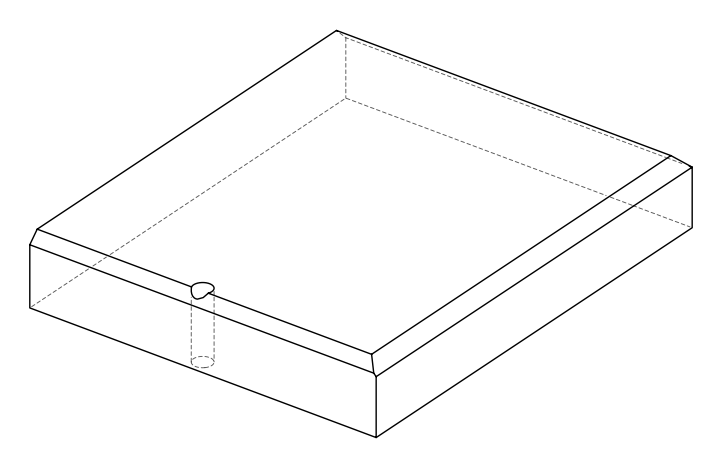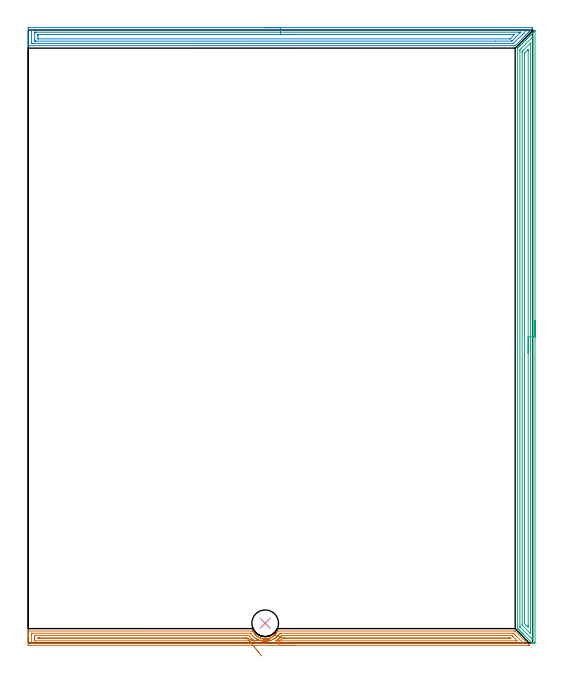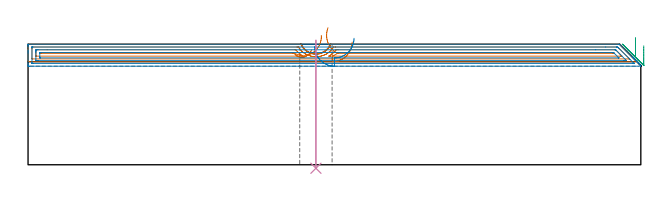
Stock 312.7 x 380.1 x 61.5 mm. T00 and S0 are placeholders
(PLAN: 4 operations, 1 tool changes, 32.4 min)
(1 AREA_MILL | FG_CHAMFER_SURFACE | UGT0205_001 | 9.91 min | 12375 mm3)
(2 AREA_MILL_1 | FG_CHAMFER_SURFACE_1 | UGT0205_001 | 10.12 min | 19618 mm3)
(3 AREA_MILL_2 | FG_CHAMFER_SURFACE_2 | UGT0205_001 | 12.13 min | 21409 mm3)
(4 INDEXABLE_INSERT_DRILL_THROUGH_HOLE_FROM_SOLID | STEP1HOLE | NXT0302_004 | 0.26 min | 13009 mm3)
(TOOL UGT0205_001 | Chamfer Mill 20 x 3 x 45 deg. | D20 FL50 Z2)
(TOOL NXT0302_004 | Index. Insert Drill 16.5mm [880-D1650L20-05] | D16.5 PA176 FL83 Z2)
(OP 1 AREA_MILL)
G17 G21 G94 G90
T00 M6
G54
G17 G0 G90 X165.4 Y-1.5 S1061 M3
G43 Z71.5 H0
Z62.6
G94 G1 X165.362 Z61.728 F250.
X165.248 Z60.864
X165.059 Z60.012
X164.797 Z59.18
X164.463 Z58.374
X164.06 Z57.6
X163.592 Z56.864
X163.06 Z56.172
X162.471 Z55.529
X161.828 Z54.94
X161.136 Z54.408
X160.4 Z53.94
X159.626 Z53.537
X158.82 Z53.203
X157.988 Z52.941
X157.137 Z52.752
X156.272 Z52.638
X155.4 Z52.6
X0.602
X0.127 Y-1.495 Z52.603
X0.009 Y-1.492 Z52.606
X0. Y-1.024 Z53.073
Y4.275 Z58.369
Y4.849 Z58.946
Y5.158 Z59.254
Y5.733 Z59.829
Y6.041 Z60.136
Y7.068 Z61.167
X0.008 Y7.389 Z61.48
X0.01 Y7.405 Z61.495
X0.152 Y7.4 Z61.5
X138.894
X139.338 Y7.396 Z61.496
X139.34
X139.52 Y7.026 Z61.126
X139.724 Y6.645 Z60.744
X139.851 Y6.435 Z60.534
X139.954 Y6.263 Z60.362
X140.201 Y5.889 Z59.989
X140.291 Y5.767 Z59.866
X140.381 Y5.658 Z59.757
X140.43 Y5.6 Z59.696
X140.506 Y5.507 Z59.606
X140.659 Y5.322 Z59.42
X140.679 Y5.3 Z59.398
X140.807 Y5.158 Z59.253
X140.976 Y4.969 Z59.065
X141.046 Y4.891 Z58.987
X141.073 Y4.864 Z58.96
X141.095 Y4.841 Z58.938
X141.184 Y4.761 Z58.86
X141.273 Y4.681 Z58.78
X141.401 Y4.569 Z58.665
X141.535 Y4.447 Z58.547
X141.558 Y4.428 Z58.528
X141.868 Y4.174 Z58.27
X141.989 Y4.074 Z58.171
X142.075 Y4.012 Z58.111
X142.475 Y3.749 Z57.846
X142.883 Y3.502 Z57.6
X143.248 Y3.31 Z57.41
X143.619 Y3.134 Z57.232
X143.708 Y3.097 Z57.195
X143.777 Y3.069 Z57.166
X143.928 Y3.013 Z57.111
X144.222 Y2.908 Z57.003
X144.247 Y2.9 Z56.995
X144.528 Y2.811 Z56.908
X144.671 Y2.767 Z56.862
X145.016 Y2.68 Z56.778
X145.117 Y2.656 Z56.75
X145.14 Y2.653 Z56.745
X145.565 Y2.568 Z56.664
X146.012 Y2.506 Z56.604
X146.032 Y2.504 Z56.602
X146.459 Y2.468 Z56.567
X146.693 Y2.459 Z56.559
X146.724 Z56.557
X146.774 Y2.457 Z56.554
X146.851 Y2.453 Z56.552
X146.906 Y2.451 Z56.55
X147.353 Y2.472 Z56.565
X147.418 Y2.478 Z56.569
X147.452 Y2.481 Z56.572
X147.801 Y2.507 Z56.606
X148.248 Y2.569 Z56.668
X148.696 Y2.66 Z56.752
X148.708 Y2.663 Z56.755
X148.879 Y2.703 Z56.802
X149.155 Y2.775 Z56.87
X149.401 Y2.851 Z56.949
X149.591 Y2.911 Z57.008
X149.977 Y3.051 Z57.15
X150.036 Y3.073 Z57.172
X150.181 Y3.134 Z57.233
X150.558 Y3.315 Z57.412
X150.749 Y3.414 Z57.513
X150.93 Y3.508 Z57.608
X151.331 Y3.752 Z57.851
X151.725 Y4.012 Z58.111
X151.824 Y4.083 Z58.182
X152.051 Y4.271 Z58.371
X152.277 Y4.46 Z58.556
X152.399 Y4.569 Z58.665
X152.718 Y4.852 Z58.952
X152.754 Y4.889 Z58.989
X152.993 Y5.158 Z59.254
X153.141 Y5.321 Z59.421
X153.508 Y5.767 Z59.866
X153.612 Y5.908 Z60.006
X153.7 Y6.041 Z60.14
X153.852 Y6.273 Z60.372
X153.911 Y6.371 Z60.47
X153.978 Y6.483 Z60.578
X154.062 Y6.62 Z60.72
X154.076 Y6.645 Z60.744
X154.128 Y6.741 Z60.84
X154.224 Y6.924 Z61.019
X154.282 Y7.031 Z61.127
X154.452 Y7.38 Z61.48
X154.462 Y7.393 Z61.493
X154.954 Y7.4 Z61.5
X301.276
X301.896 Y7.397 Z61.487
X301.934 Y7.367 Z61.466
X310.326 Y-1.024 Z53.072
X310.793 Y-1.494 Z52.606
Y-1.498 Z52.602
Y-1.5 Z52.6
X155.4
Y-0.086 Z54.014
X2.386 Y-0.085 Z54.015
X2.329 Y-0.084 Z54.016
X2.01 Y-0.076 Z54.024
X2.006 Y0.024 Z54.124
X2.001 Y0.24 Z54.34
X2. Y5.158 Z59.258
X2.001 Y5.539 Z59.639
X2.008 Y5.923 Z60.023
X2.01 Y5.97 Z60.07
X2.025 Y5.979 Z60.079
X2.073 Y5.981 Z60.081
X2.177 Y5.984 Z60.084
X2.386 Y5.986 Z60.086
X2.442
X137.166
X137.584 Y5.984 Z60.084
X137.793 Y5.982 Z60.082
X137.896 Y5.979 Z60.079
X137.943 Y5.974 Z60.074
X138.002 Y5.892 Z59.992
X138.496 Y5.158 Z59.258
X138.894 Y4.667 Z58.767
X139.241 Y4.275 Z58.375
X139.506 Y3.993 Z58.093
X139.786 Y3.74 Z57.84
X140.193 Y3.392 Z57.492
X140.679 Y3.008 Z57.108
X141.454 Y2.508 Z56.608
X141.571 Y2.438 Z56.538
X141.738 Y2.343 Z56.443
X142.463 Y1.987 Z56.087
X142.612 Y1.92 Z56.02
X143.355 Y1.631 Z55.731
X143.372 Y1.625 Z55.725
X144.046 Y1.429 Z55.529
X144.247 Y1.378 Z55.478
X144.577 Y1.299 Z55.399
X145.14 Y1.192 Z55.292
X145.649 Y1.121 Z55.221
X146.032 Y1.084 Z55.184
X146.313 Y1.059 Z55.159
X146.339 Y1.057 Z55.157
X146.914 Y1.037 Z55.137
X146.924
X147.497 Y1.058 Z55.158
X147.515 Y1.059 Z55.159
X147.655 Y1.072 Z55.172
X147.816 Y1.088 Z55.188
X148.304 Y1.143 Z55.243
X148.708 Y1.2 Z55.3
X149.068 Y1.269 Z55.369
X149.601 Y1.39 Z55.49
X149.79 Y1.438 Z55.538
X150.425 Y1.625 Z55.725
X150.483 Y1.644 Z55.744
X150.493 Y1.648 Z55.748
X151.118 Y1.89 Z55.99
X151.385 Y2.01 Z56.11
X151.724 Y2.173 Z56.273
X152.277 Y2.464 Z56.564
X152.306 Y2.48 Z56.58
X152.352 Y2.508 Z56.608
X152.848 Y2.827 Z56.927
X153.169 Y3.043 Z57.143
X153.369 Y3.195 Z57.295
X153.612 Y3.392 Z57.492
X153.854 Y3.597 Z57.697
X154.062 Y3.778 Z57.878
X154.321 Y4.018 Z58.118
X154.562 Y4.275 Z58.375
X154.747 Y4.48 Z58.58
X154.954 Y4.717 Z58.817
X155.151 Y4.963 Z59.063
X155.304 Y5.158 Z59.258
X155.524 Y5.477 Z59.577
X155.846 Y5.966 Z60.066
X155.908 Y5.98 Z60.08
X156.738 Y5.985 Z60.085
X156.795
X300.441
X300.853 Y5.979 Z60.079
X301.276 Y5.569 Z59.669
X301.691 Y5.158 Z59.258
X302.168 Y4.682 Z58.782
X306.629 Y0.221 Z54.321
X306.827 Y0.02 Z54.12
X306.911 Y-0.07 Z54.03
X306.919 Y-0.081 Z54.019
X306.914 Y-0.082 Z54.018
X306.875 Y-0.084 Z54.016
X306.793 Y-0.085 Z54.015
X306.629 Y-0.086 Z54.014
X155.4
Y1.328 Z55.428
X154.361
X154.062 Y1.329 Z55.429
X153.762 Y1.33 Z55.43
X153.562 Y1.333 Z55.433
X153.514 Y1.335 Z55.435
X153.704 Y1.46 Z55.56
X153.848 Y1.554 Z55.654
X154.062 Y1.69 Z55.79
X154.553 Y2.022 Z56.122
X154.954 Y2.324 Z56.424
X155.057 Y2.407 Z56.507
X155.178 Y2.508 Z56.608
X155.533 Y2.818 Z56.918
X155.846 Y3.098 Z57.198
X155.995 Y3.244 Z57.344
X156.135 Y3.392 Z57.492
X156.419 Y3.708 Z57.808
X156.738 Y4.071 Z58.171
X156.831 Y4.183 Z58.283
X157.117 Y4.529 Z58.629
X157.156 Y4.565 Z58.665
X157.231 Y4.568 Z58.668
X157.332 Y4.57 Z58.67
X157.631 Y4.571 Z58.671
X158.223
X299.192
X299.492 Y4.569 Z58.669
X299.79 Y4.565 Z58.665
X299.825 Y4.564 Z58.664
X299.845 Y4.548 Z58.648
X299.887 Y4.51 Z58.61
X299.968 Y4.432 Z58.532
X300.126 Y4.275 Z58.375
X302.168 Y2.233 Z56.333
X302.775 Y1.625 Z55.725
X303.06 Y1.338 Z55.438
X303.061 Y1.331 Z55.431
X302.468 Y1.329 Z55.429
X302.168
X155.4 Y1.328 Z55.428
X157.951 Y2.752 Z56.852
X157.958 Y2.765 Z56.865
X157.98 Y2.794 Z56.894
X158.043 Y2.866 Z56.966
X158.159 Y2.996 Z57.096
X158.247 Y3.092 Z57.192
X158.289 Y3.135 Z57.235
X158.322 Y3.15 Z57.25
X158.384 Y3.153 Z57.253
X158.523 Y3.156 Z57.256
X158.76 Y3.157 Z57.257
X158.996
X297.944
X298.181 Y3.155 Z57.255
X298.599 Y3.15 Z57.25
X298.796 Y3.143 Z57.243
X298.994 Y2.946 Z57.046
X299.181 Y2.758 Z56.858
X299.018 Y2.75 Z56.85
X298.599 Y2.745 Z56.845
X298.362 Y2.743 Z56.843
X158.286
X158.034 Y2.746 Z56.846
X157.956 Y2.749 Z56.849
X157.951 Y2.752 Z56.852
X157.233 Y3.081 Z57.223
X156.547 Y3.396 Z57.661
X155.899 Y3.694 Z58.163
X155.293 Y3.972 Z58.725
X154.734 Y4.229 Z59.344
X154.226 Y4.462 Z60.014
X153.773 Y4.67 Z60.73
X153.378 Y4.851 Z61.486
X153.045 Y5.004 Z62.278
X152.776 Y5.128 Z63.098
X152.572 Y5.221 Z63.942
X152.437 Y5.283 Z64.801
X152.37 Y5.314 Z65.67
X152.372 Y5.313 Z66.543
X152.443 Y5.28 Z67.412
X152.583 Y5.216 Z68.27
X152.79 Y5.121 Z69.112
X153.063 Y4.996 Z69.931
G0 X149.65 Y1.906 Z66.025
G1 X149.665 Y1.907 Z65.153
X149.604 Y1.904 Z64.282
X149.468 Y1.895 Z63.421
X149.257 Y1.882 Z62.574
X148.973 Y1.865 Z61.75
X148.619 Y1.843 Z60.953
X148.197 Y1.817 Z60.19
X147.71 Y1.788 Z59.466
X147.162 Y1.754 Z58.789
X146.557 Y1.717 Z58.161
X145.899 Y1.677 Z57.589
X145.195 Y1.634 Z57.076
X144.449 Y1.588 Z56.627
X143.666 Y1.54 Z56.244
X142.853 Y1.491 Z55.932
X142.016 Y1.439 Z55.692
X141.161 Y1.387 Z55.525
X140.295 Y1.334 Z55.434
X140.265 Y1.332 Z55.432
X140.186 Y1.33 Z55.43
X140.086 Y1.329 Z55.429
X139.786
X4.171
X4.071 Y1.33 Z55.43
X4.036 Y1.332 Z55.432
X4.02 Y1.335 Z55.435
X4.01 Y1.346 Z55.446
X4.006 Y1.456 Z55.556
X4.002 Y1.625 Z55.725
X4. Y1.794 Z55.894
Y2.508 Z56.608
Y3.392 Z57.492
Y3.56 Z57.66
X4.005 Y4.275 Z58.375
X4.009 Y4.435 Z58.535
X4.03 Y4.565 Z58.665
X4.171 Y4.566 Z58.666
X4.764 Y4.57 Z58.67
X9.726 Y4.571 Z58.671
X136.218
X136.517 Y4.569 Z58.669
X136.602 Y4.567 Z58.667
X136.65 Y4.565 Z58.665
X136.671 Y4.545 Z58.645
X137.11 Y4.021 Z58.121
X137.669 Y3.392 Z57.492
X138.002 Y3.057 Z57.157
X138.631 Y2.508 Z56.608
X138.894 Y2.292 Z56.392
X139.086 Y2.145 Z56.245
X139.305 Y1.98 Z56.08
X139.679 Y1.732 Z55.832
X140.295 Y1.334 Z55.434
X135.853 Y2.749 Z56.849
X135.813 Y2.747 Z56.847
X135.744 Y2.745 Z56.845
X135.325 Y2.743 Z56.843
X135.089
X6.847
X6.609 Y2.745 Z56.845
X6.192 Y2.75 Z56.85
X6.01 Y2.758 Z56.858
X6.009 Y2.95 Z57.05
X6.01 Y3.142 Z57.242
X6.199 Y3.151 Z57.251
X6.429 Y3.154 Z57.254
X6.847 Y3.157 Z57.257
X7.084
X134.671
X134.907 Y3.155 Z57.255
X135.325 Y3.15 Z57.25
X135.513 Y3.135 Z57.235
X135.682 Y2.947 Z57.047
X135.83 Y2.777 Z56.877
X135.853 Y2.749 Z56.849
X136.303 Y2.197 Z56.345
X136.779 Y1.613 Z55.905
X137.278 Y1.002 Z55.533
X137.795 Y0.367 Z55.23
X138.327 Y-0.285 Z55.001
X138.869 Y-0.95 Z54.845
X139.418 Y-1.623 Z54.765
X139.969 Y-2.299 Z54.761
X140.519 Y-2.973 Z54.832
X141.062 Y-3.64 Z54.98
X141.595 Y-4.294 Z55.201
X142.114 Y-4.93 Z55.496
X142.615 Y-5.544 Z55.861
X143.094 Y-6.131 Z56.293
X143.547 Y-6.687 Z56.79
X143.971 Y-7.207 Z57.348
X144.363 Y-7.688 Z57.962
X144.719 Y-8.125 Z58.627
G0 Z71.5
M5
M2
(OP 2 AREA_MILL_1)
G17 G21 G94 G90
T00 M6
G54
G17 G0 G90 X146.35 Y381.5 S1061 M3
G43 Z71.5 H0
Z60.3
G94 G1 X146.388 Z59.428 F250.
X146.502 Z58.564
X146.691 Z57.712
X146.953 Z56.88
X147.287 Z56.074
X147.69 Z55.3
X148.158 Z54.564
X148.69 Z53.872
X149.279 Z53.229
X149.922 Z52.64
X150.614 Z52.108
X151.35 Z51.64
X152.124 Z51.237
X152.93 Z50.903
X153.762 Z50.641
X154.614 Z50.452
X155.478 Z50.338
X156.35 Z50.3
X312.54
X312.629 Y381.497 Z50.303
X312.7 Y381.493 Z50.307
Y381.317 Z50.483
X312.688 Y381.09 Z50.708
X312.564 Y380.964 Z50.835
X312.083 Y380.483 Z51.317
X311.874 Y380.272 Z51.524
X311.259 Y379.659 Z52.141
X311.201 Y379.601 Z52.198
X311. Y379.398 Z52.398
X310.435 Y378.835 Z52.965
X310.309 Y378.708 Z53.09
X310.125 Y378.523 Z53.273
X309.61 Y378.01 Z53.79
X309.251 Y377.649 Z54.147
X308.786 Y377.185 Z54.614
X308.376 Y376.774 Z55.022
X301.905 Y370.306 Z61.494
X301.9 Y370.304 Z61.496
X301.383 Y370.3 Z61.5
X0.16
X0.01 Y370.302 Z61.488
X0.002 Y370.425 Z61.367
X0. Y370.553 Z61.246
Y370.9 Z60.899
Y371.528 Z60.267
Y373.59 Z58.207
Y374.151 Z57.644
Y374.745 Z57.05
Y380.866 Z50.931
X0.003 Y381.147 Z50.651
X0.01 Y381.493 Z50.304
X0.249 Y381.497 Z50.301
X0.606 Y381.5 Z50.3
X156.35
Y380.086 Z51.714
X308.714
X309.079 Y380.084 Z51.716
X309.202 Y380.081 Z51.719
X309.217 Y380.079 Z51.721
X309.218 Y380.077 Z51.723
X309.199 Y380.053 Z51.747
X309.16 Y380.011 Z51.789
X307.122 Y377.971 Z53.829
X301.384 Y372.234 Z59.566
X301.021 Y371.883 Z59.917
X300.837 Y371.721 Z60.079
X300.491 Y371.717 Z60.083
X300.3 Y371.715 Z60.085
X294.778 Y371.714 Z60.086
X2.391 Y371.715 Z60.085
X2.199 Y371.716 Z60.084
X2.048 Y371.72 Z60.08
X2.016 Y371.721 Z60.079
X2.01 Y371.739 Z60.061
X2.006 Y371.765 Z60.035
X2.001 Y371.91 Z59.89
X2. Y379.781 Z52.019
X2.002 Y379.909 Z51.891
X2.006 Y380.011 Z51.789
X2.01 Y380.074 Z51.726
X2.042 Y380.079 Z51.721
X2.391 Y380.084 Z51.716
X2.582 Y380.085 Z51.715
X156.35 Y380.086 Z51.714
Y378.672 Z53.128
X304.061 Y378.671 Z53.129
X304.804 Y378.67 Z53.13
X304.954 Y378.668 Z53.132
X305.104 Y378.664 Z53.136
X305.338 Y378.649 Z53.151
X305.219 Y378.523 Z53.277
X305.09 Y378.39 Z53.41
X304.954 Y378.253 Z53.547
X300.231 Y373.531 Z58.269
X299.975 Y373.277 Z58.523
X299.847 Y373.156 Z58.644
X299.828 Y373.139 Z58.661
X299.799 Y373.135 Z58.665
X299.747 Y373.131 Z58.669
X299.599 Y373.129 Z58.671
X289.681 Y373.128 Z58.672
X5.069 Y373.129 Z58.671
X4.326 Y373.13 Z58.67
X4.176 Y373.132 Z58.668
X4.034 Y373.135 Z58.665
X4.01 Y373.277 Z58.523
X4.004 Y373.446 Z58.354
X4. Y374.151 Z57.649
Y374.324 Z57.476
Y377.822 Z53.978
X4.002 Y378.523 Z53.277
X4.004 Y378.61 Z53.19
X4.009 Y378.652 Z53.148
X4.012 Y378.665 Z53.135
X4.03 Y378.667 Z53.133
X4.176 Y378.669 Z53.131
X4.918 Y378.672 Z53.128
X5.069
X156.35
Y377.257 Z54.543
X301.384
X301.443 Y377.256 Z54.544
X301.479 Y377.253 Z54.547
X301.491 Y377.251 Z54.549
X301.478 Y377.235 Z54.565
X301.447 Y377.198 Z54.602
X301.426 Y377.175 Z54.625
X301.384 Y377.132 Z54.668
X298.994 Y374.743 Z57.057
X298.897 Y374.649 Z57.151
X298.817 Y374.574 Z57.226
X298.792 Y374.553 Z57.247
X298.766 Y374.55 Z57.25
X298.706 Y374.547 Z57.253
X298.306 Y374.543 Z57.257
X6.131
X6.078 Y374.545 Z57.255
X6.022 Y374.548 Z57.252
X6.01 Y374.55 Z57.25
X6.007 Y374.568 Z57.232
X6.004 Y374.614 Z57.186
X6. Y374.988 Z56.812
Y376.737 Z55.063
Y376.774 Z55.026
X6.004 Y377.193 Z54.607
X6.008 Y377.244 Z54.556
X6.01 Y377.25 Z54.55
X6.025 Y377.253 Z54.547
X6.065 Y377.256 Z54.544
X6.197 Y377.257 Z54.543
X6.361
X156.35
X157.222 Z54.581
X158.087 Z54.695
X158.938 Z54.883
X159.77 Z55.146
X160.576 Z55.48
X161.35 Z55.882
X162.086 Z56.351
X162.778 Z56.882
X163.421 Z57.472
X164.01 Z58.115
X164.542 Z58.807
X165.01 Z59.543
X165.413 Z60.317
X165.747 Z61.122
X166.009 Z61.955
X166.198 Z62.806
X166.312 Z63.671
X166.35 Z64.543
G0 Z71.5
M5
M2
(OP 3 AREA_MILL_2)
G17 G21 G94 G90
T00 M6
G54
G17 G0 G90 X314.2 Y199.8 S1061 M3
G43 Z71.5 H0
Z60.7
G94 G1 Y199.762 Z59.828 F250.
Y199.648 Z58.963
Y199.459 Z58.112
Y199.197 Z57.28
Y198.863 Z56.474
Y198.46 Z55.7
Y197.991 Z54.964
Y197.46 Z54.272
Y196.871 Z53.629
Y196.228 Z53.04
Y195.536 Z52.508
Y194.8 Z52.04
Y194.026 Z51.637
Y193.22 Z51.303
Y192.388 Z51.041
Y191.536 Z50.852
Y190.672 Z50.738
Y189.8 Z50.7
Y0.369
X314.197 Y0.186 Z50.703
X314.191 Y0.002 Z50.705
X314.044 Y0. Z50.853
X313.676 Z51.219
X312.94 Z51.959
X312.346 Z52.553
X312.308 Y0.001 Z52.591
X312.297 Y0.003 Z52.602
X307.194 Y5.105 Z57.704
X307.027 Y5.271 Z57.868
X306.862 Y5.437 Z58.035
X306.747 Y5.552 Z58.151
X306.583 Y5.714 Z58.311
X306.423 Y5.876 Z58.475
X306.3 Y5.999 Z58.598
X306.14 Y6.157 Z58.755
X305.983 Y6.315 Z58.914
X305.852 Y6.446 Z59.045
X305.697 Y6.601 Z59.198
X305.544 Y6.755 Z59.354
X305.405 Y6.894 Z59.492
X305.254 Y7.044 Z59.642
X305.104 Y7.194 Z59.793
X304.958 Y7.341 Z59.94
X304.81 Y7.488 Z60.085
X304.665 Y7.634 Z60.233
X304.511 Y7.788 Z60.387
X304.367 Y7.931 Z60.529
X304.226 Y8.073 Z60.672
X304.064 Y8.235 Z60.834
X303.924 Y8.374 Z60.972
X303.786 Y8.513 Z61.112
X303.616 Y8.682 Z61.281
X303.449 Y8.854 Z61.447
X303.404 Y8.905 Z61.489
X303.4 Y9.129 Z61.5
Y368.681
X303.404 Y368.795 Z61.489
X303.425 Y368.822 Z61.469
X303.647 Y369.047 Z61.253
X304.025 Y369.427 Z60.872
X304.367 Y369.768 Z60.53
X304.489 Y369.889 Z60.411
X304.623 Y370.023 Z60.277
X304.81 Y370.211 Z60.087
X304.92 Y370.321 Z59.977
X305.517 Y370.917 Z59.382
X305.697 Y371.098 Z59.201
X305.814 Y371.216 Z59.083
X306.412 Y371.812 Z58.488
X306.583 Y371.985 Z58.314
X307.306 Y372.706 Z57.593
X307.47 Y372.872 Z57.427
X308.2 Y373.601 Z56.699
X308.357 Y373.758 Z56.54
X308.8 Y374.2 Z56.1
X309.095 Y374.495 Z55.804
X309.243 Y374.645 Z55.653
X309.673 Y375.073 Z55.227
X309.989 Y375.389 Z54.91
X310.13 Y375.532 Z54.767
X310.537 Y375.937 Z54.363
X310.586 Y375.986 Z54.314
X310.883 Y376.284 Z54.015
X311.017 Y376.418 Z53.88
X311.401 Y376.801 Z53.499
X311.522 Y376.922 Z53.378
X311.778 Y377.178 Z53.121
X311.903 Y377.305 Z52.993
X312.265 Y377.665 Z52.635
X312.432 Y377.832 Z52.468
X312.672 Y378.073 Z52.226
X312.79 Y378.192 Z52.106
X313.129 Y378.529 Z51.771
X313.343 Y378.743 Z51.557
X313.566 Y378.967 Z51.332
X313.676 Y379.078 Z51.22
X314.12 Y379.52 Z50.78
X314.167 Y379.563 Z50.733
X314.194 Y379.583 Z50.704
X314.2 Y379.563 Z50.7
Y189.8
X312.786 Z52.114
Y2.426
X312.77 Y2.017 Z52.13
X312.641 Y2.121 Z52.259
X312.331 Y2.422 Z52.569
X311.903 Y2.847 Z52.997
X311.434 Y3.316 Z53.466
X305.173 Y9.577 Z59.727
X304.997 Y9.757 Z59.903
X304.858 Y9.903 Z60.042
X304.821 Y9.944 Z60.079
X304.819 Y9.967 Z60.081
X304.817 Y10.022 Z60.083
X304.814 Y10.467 Z60.086
Y367.34
X304.835 Y367.773 Z60.065
X305.049 Y367.993 Z59.851
X305.285 Y368.234 Z59.615
X312.722 Y375.672 Z52.178
X312.758 Y375.706 Z52.142
X312.774 Y375.718 Z52.126
X312.778 Z52.122
X312.78 Y375.712 Z52.12
X312.783 Y375.607 Z52.117
X312.786 Y375.393 Z52.114
Y189.8
X311.372 Z53.528
X311.371 Y5.999 Z53.529
X311.37 Y5.875 Z53.53
X311.369 Y5.855 Z53.531
X311.367 Y5.847 Z53.533
X311.344 Y5.866 Z53.556
X311.201 Y5.999 Z53.699
X306.397 Y10.802 Z58.503
X306.305 Y10.897 Z58.595
X306.26 Y10.946 Z58.64
X306.24 Y10.971 Z58.66
X306.235 Y11.009 Z58.665
X306.231 Y11.366 Z58.669
X306.229 Y11.723 Z58.671
Y365.909
X306.23 Y366.445 Z58.67
X306.233 Y366.624 Z58.667
X306.235 Y366.71 Z58.665
X306.271 Y366.76 Z58.629
X306.583 Y367.082 Z58.317
X306.711 Y367.211 Z58.189
X311.334 Y371.833 Z53.566
X311.354 Y371.85 Z53.546
X311.364 Y371.854 Z53.536
X311.366 Y371.852 Z53.534
X311.37 Y371.832 Z53.53
X311.371 Y371.812 Z53.529
X311.372 Y371.6 Z53.528
Y189.8
X309.957 Z54.943
Y10.646
X309.956 Y10.471 Z54.944
X309.95 Y9.758 Z54.95
X309.243 Y10.41 Z55.657
X309.178 Y10.471 Z55.722
X308.357 Y11.294 Z56.543
X308.287 Y11.366 Z56.613
X307.65 Y12.079 Z57.25
X307.648 Y12.26 Z57.252
X307.643 Y12.98 Z57.257
Y365.377
X307.644 Y365.551 Z57.256
X307.647 Y365.64 Z57.253
X307.649 Y365.681 Z57.251
X307.677 Y365.716 Z57.223
X307.789 Y365.835 Z57.111
X307.931 Y365.981 Z56.969
X309.711 Y367.762 Z55.189
X309.786 Y367.835 Z55.114
X309.871 Y367.917 Z55.029
X309.94 Y367.98 Z54.96
X309.95 Y367.886 Z54.95
X309.956 Y367.515 Z54.944
X309.957 Y367.34 Z54.943
Y366.75
Y189.8
Y188.928 Z54.981
Y188.063 Z55.095
Y187.212 Z55.283
Y186.38 Z55.546
Y185.574 Z55.88
Y184.8 Z56.282
Y184.064 Z56.751
Y183.372 Z57.282
Y182.729 Z57.872
Y182.14 Z58.515
Y181.608 Z59.207
Y181.14 Z59.943
Y180.737 Z60.716
Y180.403 Z61.522
Y180.141 Z62.354
Y179.952 Z63.206
Y179.838 Z64.071
Y179.8 Z64.943
G0 Z71.5
M5
M2
(OP 4 INDEXABLE_INSERT_DRILL_THROUGH_HOLE_FROM_SOLID)
G17 G21 G94 G90
T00 M6
G54
G17 G0 G90 X146.9 Y12.2 S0 M3
G43 Z71.5 H1
G94 G81 G98 Z-1.788 F250. R63.5
G80
M5
M2
